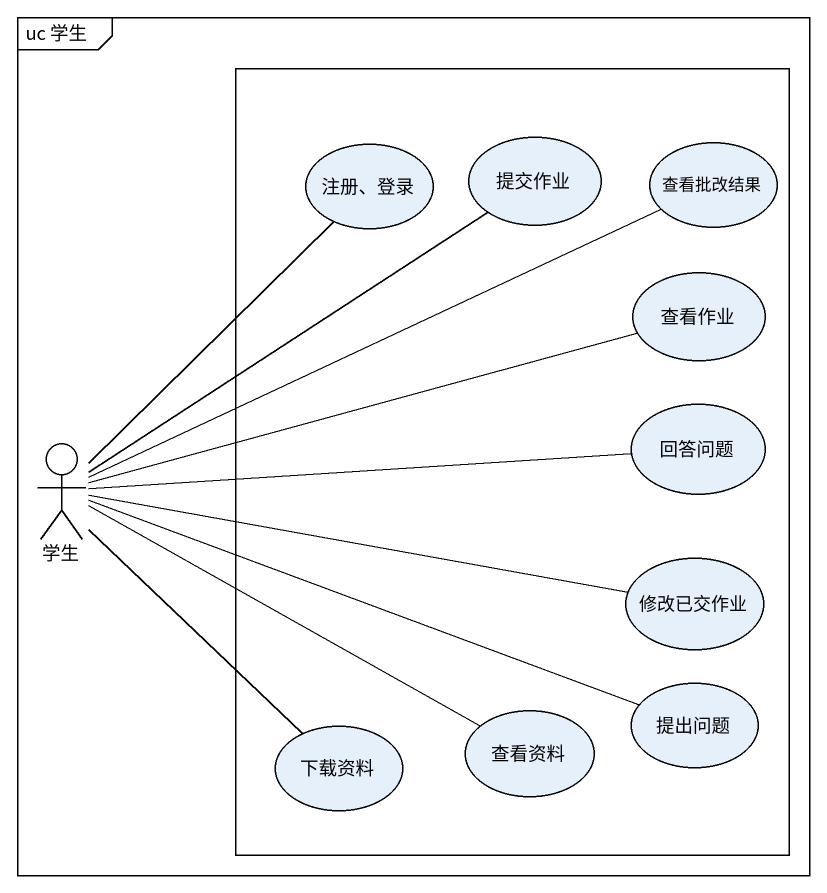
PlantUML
@startuml
mainframe uc 学生
rectangle " " as rectangle1 {
  usecase 提交作业
  usecase "注册、登录" as 注册_登录
  usecase 查看批改结果
  usecase 查看作业
  usecase 回答问题
  usecase 修改已交作业
  usecase 下载资料
  usecase 查看资料
  usecase 提出问题
}
actor 学生
学生 -up- 提交作业
学生 -up- 注册_登录
学生 -right- 查看批改结果
学生 -right- 查看作业
学生 -right- 回答问题
学生 -right- 修改已交作业
学生 -- 下载资料
学生 -right- 查看资料
学生 -right- 提出问题
@enduml
